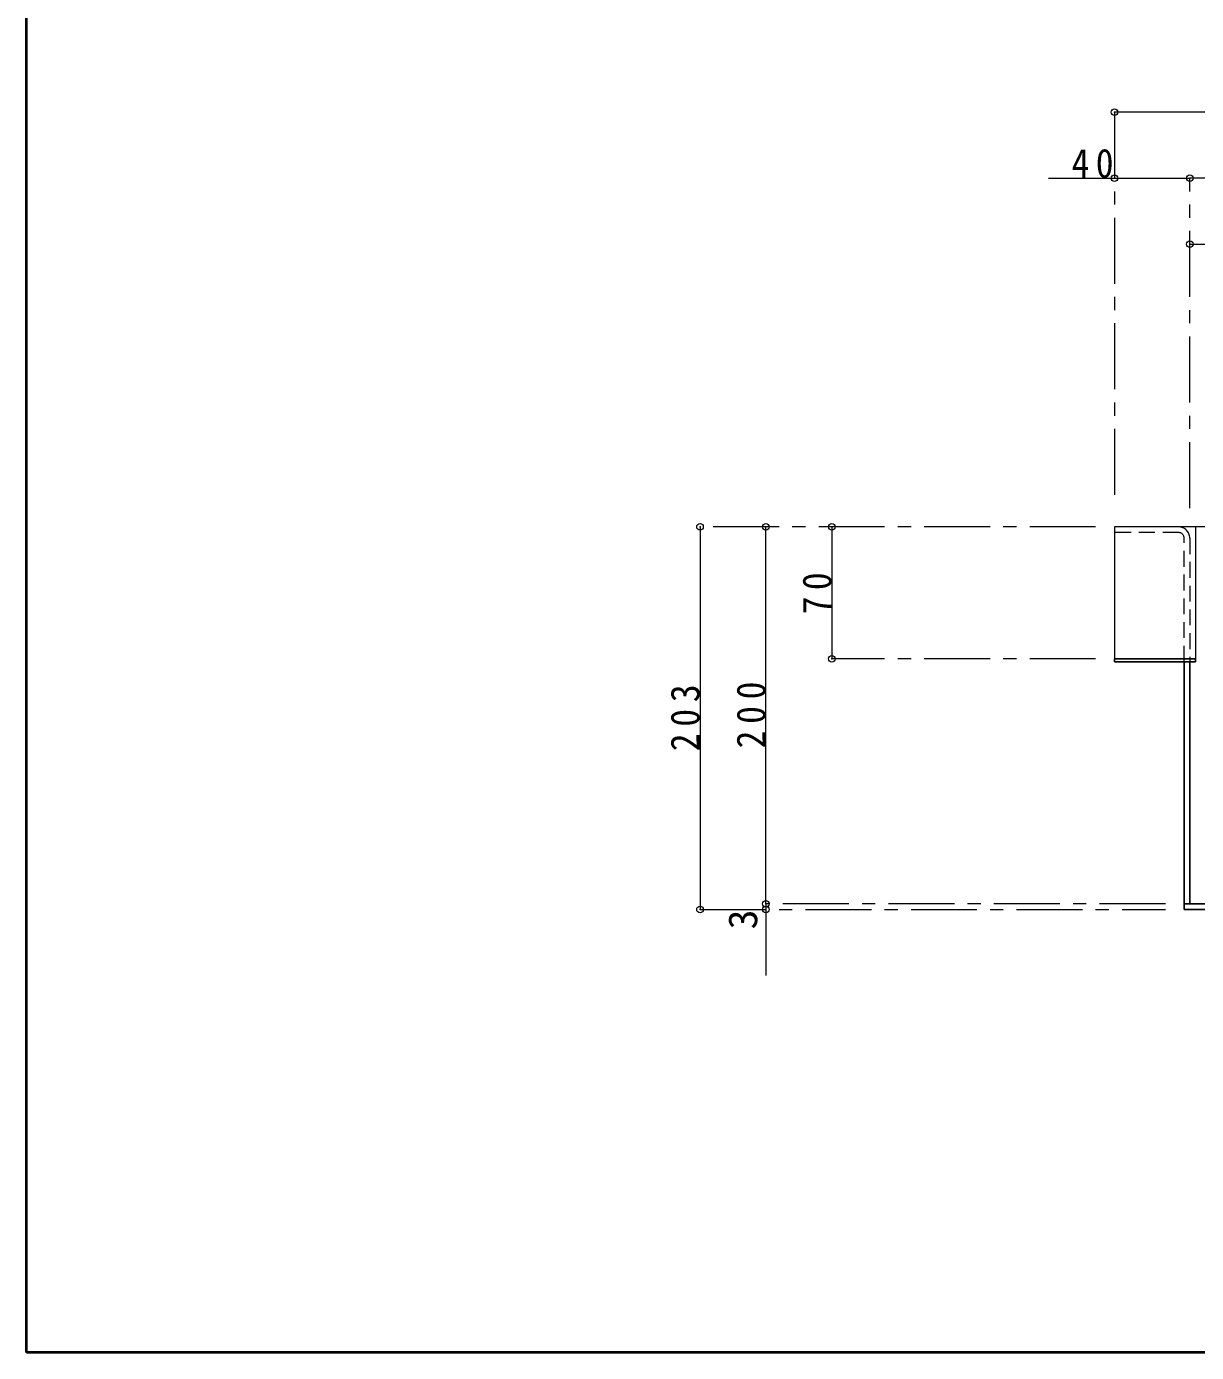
# Model space of a CAD drawing. Units: millimetres at full size, sheet at 1:7. Extents: x -1487 to 1348, y -983 to 984.
# Drawn here: x -1487 to -866, y -983 to -280 of the extents above; entities that cross this region are included whole.
import ezdxf
from ezdxf.enums import TextEntityAlignment as Align

# ---------------------------------------------------------------- set-up
doc = ezdxf.new("R2010")
doc.units = ezdxf.units.MM
doc.header["$LTSCALE"] = 7
doc.header["$PDMODE"] = 32
doc.header["$PDSIZE"] = 3.5
doc.linetypes.add('CHAIN1', pattern=[8, 5, -1, 1, -1])
doc.linetypes.add('DASHED1', pattern=[1.8, 1.2, -0.6])
doc.layers.add('0-A', color=4, linetype='Continuous', lineweight=9)
doc.styles.add('ＭＳ ゴシック', font='')
doc.styles.get('ＭＳ ゴシック').set_extended_font_data('MS Gothic')

msp = doc.modelspace()

# ---------------------------------------------------------------- linework, layer by layer
at = {"layer": '0-A', "color": 1, "lineweight": 40}
for p, q in [((-1487.357, -983.487), (-1487.357, 983.513)), ((1347.643, -983.487), (-1487.357, -983.487))]:
    msp.add_line(p, q, dxfattribs=at)
at = {"layer": '0-A', "linetype": 'CHAIN1'}
for p, q in [((-909.857, -325.487), (-909.857, -535.487)), ((-869.857, -535.487), (-869.857, -360.487)), ((-919.857, -545.487), (-1129.857, -545.487)), ((-919.857, -615.487), (-1059.857, -615.487)), ((-882.857, -745.487), (-1094.857, -745.487)), ((-1129.857, -748.487), (-882.857, -748.487))]:
    msp.add_line(p, q, dxfattribs=at)
at = {"layer": '0-A'}
for p, q in [((170.143, -325.487), (-909.857, -325.487)), ((-944.857, -360.487), (-869.857, -360.487)), ((130.143, -360.487), (-869.857, -360.487)), ((-869.857, -395.487), (-634.857, -395.487)), ((-1129.857, -545.487), (-1129.857, -748.487)), ((-1094.857, -745.487), (-1094.857, -545.487)), ((-1059.857, -545.487), (-1059.857, -615.487)), ((136.143, -545.487), (-866.857, -545.487)), ((-1094.857, -745.487), (-1094.857, -783.487))]:
    msp.add_line(p, q, dxfattribs=at)
at = {"layer": '0-A', "color": 7, "lineweight": 18}
for p, q in [((-909.857, -545.487), (-909.857, -615.487)), ((-866.857, -545.487), (-909.857, -545.487)), ((-866.857, -545.487), (-866.857, -615.487))]:
    msp.add_line(p, q, dxfattribs=at)
at = {"layer": '0-A', "color": 7, "linetype": 'DASHED1', "lineweight": 18}
for p, q in [((-875.857, -548.487), (-909.857, -548.487)), ((-872.857, -616.987), (-872.857, -551.487)), ((-869.857, -551.487), (-869.857, -616.987))]:
    msp.add_line(p, q, dxfattribs=at)
at = {"layer": '0-A', "color": 5, "lineweight": 25}
for p, q in [((-909.857, -615.487), (-909.857, -616.987)), ((-866.857, -615.487), (-909.857, -615.487)), ((-872.857, -616.987), (-872.857, -748.487)), ((-869.857, -745.487), (-869.857, -616.987)), ((133.143, -745.487), (-872.857, -745.487)), ((-872.857, -748.487), (133.143, -748.487))]:
    msp.add_line(p, q, dxfattribs=at)
msp.add_lwpolyline([(-866.857, -615.487), (-866.857, -616.987), (-909.857, -616.987)], dxfattribs=at)
at = {"layer": '0-A', "color": 7, "linetype": 'DASHED1', "lineweight": 18}
for radius in [6, 3]:
    msp.add_arc((-875.857, -551.487), radius, 0, 90, dxfattribs=at)
at = {"layer": '0-A'}
for p in [(-909.857, -325.487), (-909.857, -360.487), (-869.857, -360.487), (-869.857, -395.487), (-1129.857, -545.487), (-1094.857, -545.487), (-1059.857, -545.487), (-1059.857, -615.487), (-1094.857, -745.487), (-1129.857, -748.487), (-1094.857, -748.487)]:
    msp.add_point(p, dxfattribs=at)

# ---------------------------------------------------------------- texts
at = {"layer": '0-A', "color": 7, "style": 'ＭＳ ゴシック'}
msp.add_text('3', height=15.4, rotation=90, dxfattribs=at).set_placement((-1094.857, -758.987), align=Align.BOTTOM_LEFT)
at = {"layer": '0-A', "color": 7, "insert": (-932.607, -360.487), "char_height": 15.4, "attachment_point": 7, "style": 'ＭＳ ゴシック'}
msp.add_mtext('\\T1.36;\\W0.9;40', dxfattribs=at)
at = {"layer": '0-A', "color": 7, "char_height": 15.4, "attachment_point": 7, "rotation": 90, "style": 'ＭＳ ゴシック'}
for s, insert in [('\\T1.36;\\W0.9;70', (-1059.857, -591.862)), ('\\T1.38;\\W0.9;203', (-1129.857, -664.487)), ('\\T1.38;\\W0.9;200', (-1094.857, -662.987))]:
    msp.add_mtext(s, dxfattribs=dict(at, insert=insert))

doc.saveas('drawing.dxf')
